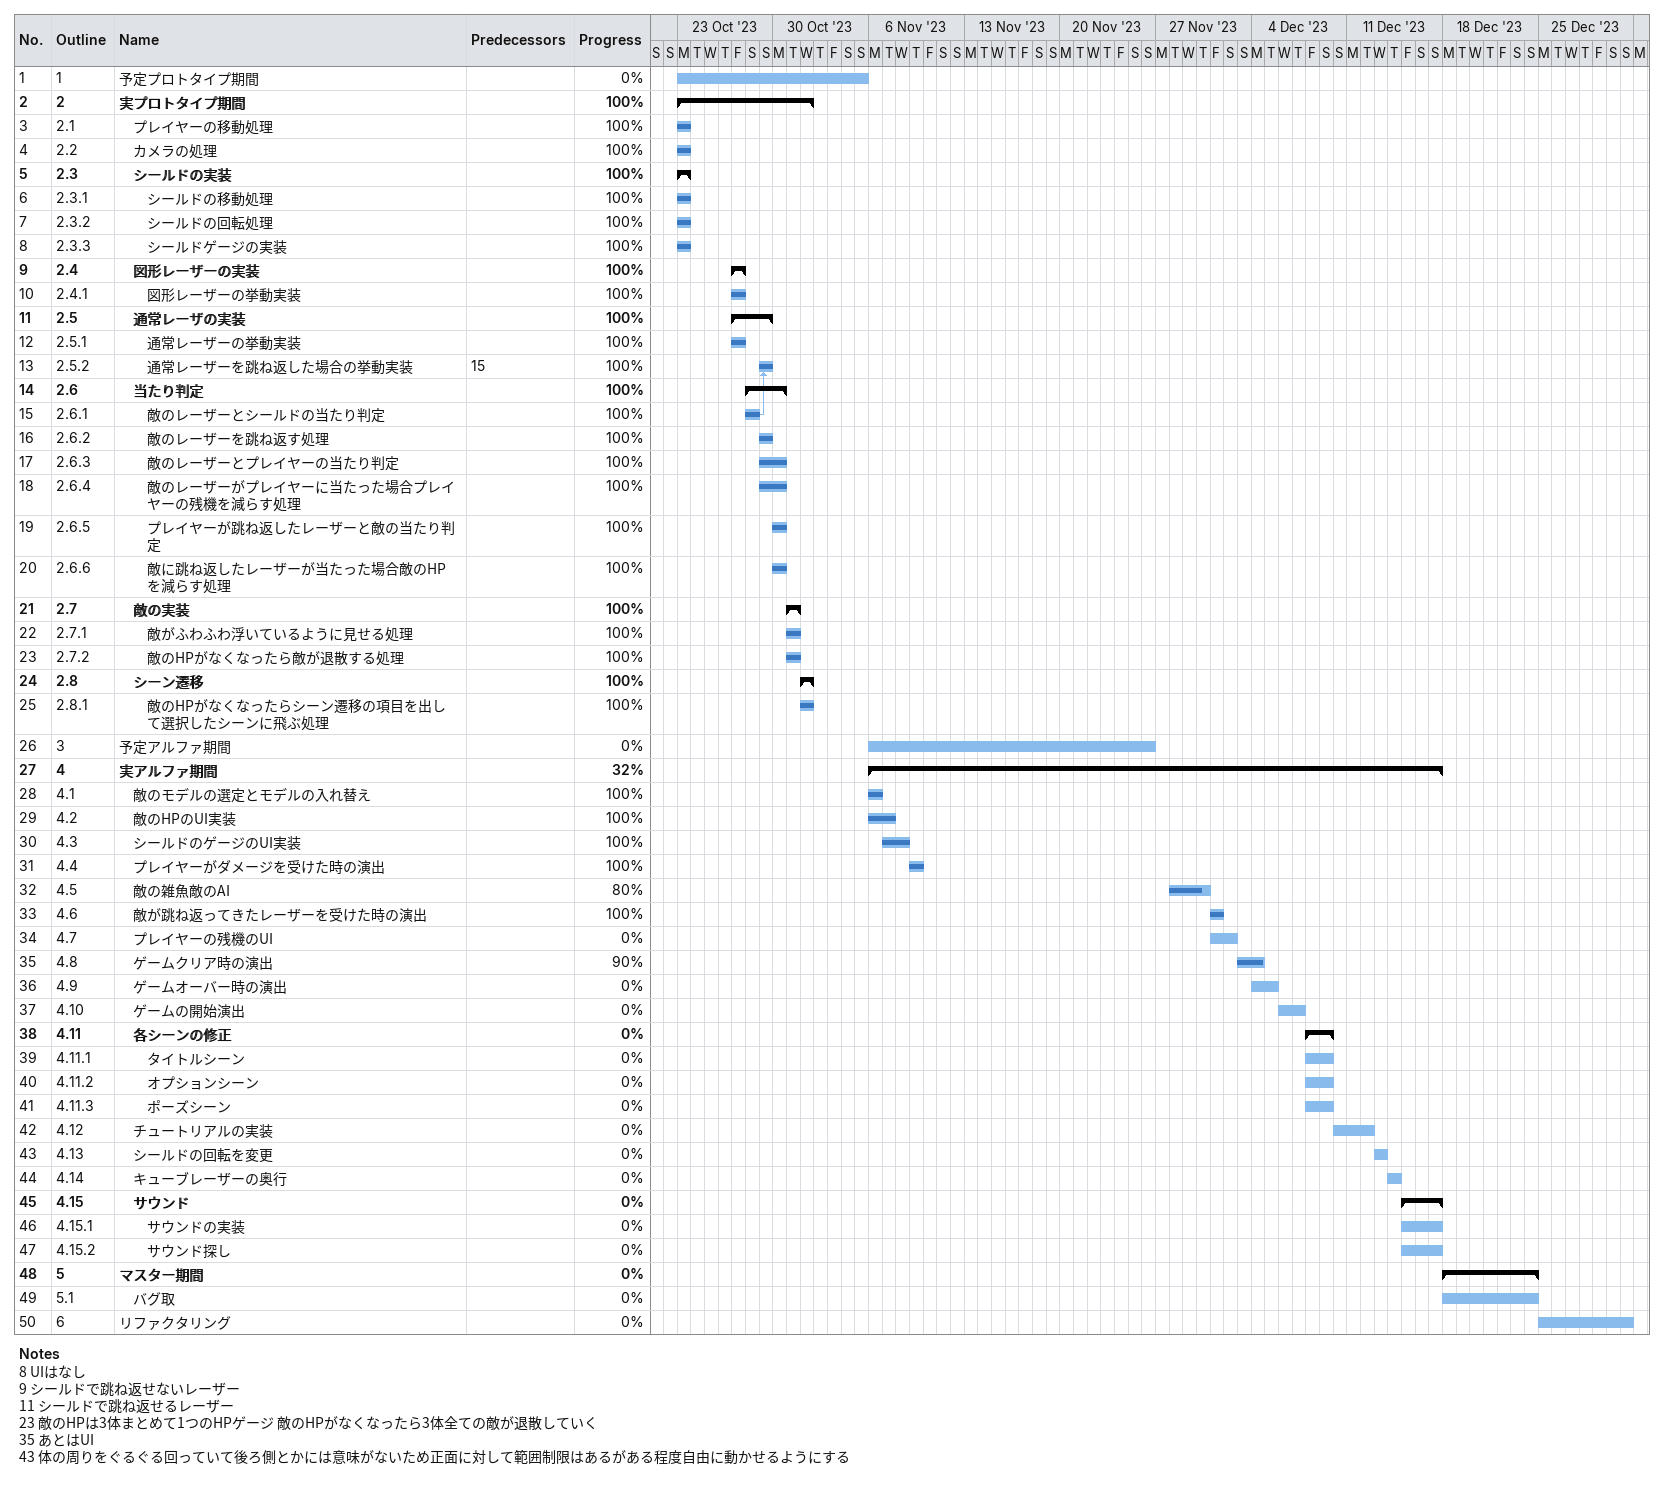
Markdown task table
| ID | WBS | Task | Start | Finish | Predecessors | % complete |
|---|---|---|---|---|---|---|
| 1 | 1 | 予定プロトタイプ期間 | 2023-10-23 | 2023-11-05 |  | 0 |
| 2 | 2 | **実プロトタイプ期間** | 2023-10-23 | 2023-11-01 |  | 100 |
| 3 | 2.1 | プレイヤーの移動処理 | 2023-10-23 | 2023-10-23 |  | 100 |
| 4 | 2.2 | カメラの処理 | 2023-10-23 | 2023-10-23 |  | 100 |
| 5 | 2.3 | **シールドの実装** | 2023-10-23 | 2023-10-23 |  | 100 |
| 6 | 2.3.1 | シールドの移動処理 | 2023-10-23 | 2023-10-23 |  | 100 |
| 7 | 2.3.2 | シールドの回転処理 | 2023-10-23 | 2023-10-23 |  | 100 |
| 8 | 2.3.3 | シールドゲージの実装 | 2023-10-23 | 2023-10-23 |  | 100 |
| 9 | 2.4 | **図形レーザーの実装** | 2023-10-27 | 2023-10-27 |  | 100 |
| 10 | 2.4.1 | 図形レーザーの挙動実装 | 2023-10-27 | 2023-10-27 |  | 100 |
| 11 | 2.5 | **通常レーザの実装** | 2023-10-27 | 2023-10-29 |  | 100 |
| 12 | 2.5.1 | 通常レーザーの挙動実装 | 2023-10-27 | 2023-10-27 |  | 100 |
| 13 | 2.5.2 | 通常レーザーを跳ね返した場合の挙動実装 | 2023-10-29 | 2023-10-29 | 15 | 100 |
| 14 | 2.6 | **当たり判定** | 2023-10-28 | 2023-10-30 |  | 100 |
| 15 | 2.6.1 | 敵のレーザーとシールドの当たり判定 | 2023-10-28 | 2023-10-28 |  | 100 |
| 16 | 2.6.2 | 敵のレーザーを跳ね返す処理 | 2023-10-29 | 2023-10-29 |  | 100 |
| 17 | 2.6.3 | 敵のレーザーとプレイヤーの当たり判定 | 2023-10-29 | 2023-10-30 |  | 100 |
| 18 | 2.6.4 | 敵のレーザーがプレイヤーに当たった場合プレイヤーの残機を減らす処理 | 2023-10-29 | 2023-10-30 |  | 100 |
| 19 | 2.6.5 | プレイヤーが跳ね返したレーザーと敵の当たり判定 | 2023-10-30 | 2023-10-30 |  | 100 |
| 20 | 2.6.6 | 敵に跳ね返したレーザーが当たった場合敵のHPを減らす処理 | 2023-10-30 | 2023-10-30 |  | 100 |
| 21 | 2.7 | **敵の実装** | 2023-10-31 | 2023-10-31 |  | 100 |
| 22 | 2.7.1 | 敵がふわふわ浮いているように見せる処理 | 2023-10-31 | 2023-10-31 |  | 100 |
| 23 | 2.7.2 | 敵のHPがなくなったら敵が退散する処理 | 2023-10-31 | 2023-10-31 |  | 100 |
| 24 | 2.8 | **シーン遷移** | 2023-11-01 | 2023-11-01 |  | 100 |
| 25 | 2.8.1 | 敵のHPがなくなったらシーン遷移の項目を出して選択したシーンに飛ぶ処理 | 2023-11-01 | 2023-11-01 |  | 100 |
| 26 | 3 | 予定アルファ期間 | 2023-11-06 | 2023-11-26 |  | 0 |
| 27 | 4 | **実アルファ期間** | 2023-11-06 | 2023-12-17 |  | 32 |
| 28 | 4.1 | 敵のモデルの選定とモデルの入れ替え | 2023-11-06 | 2023-11-06 |  | 100 |
| 29 | 4.2 | 敵のHPのUI実装 | 2023-11-06 | 2023-11-07 |  | 100 |
| 30 | 4.3 | シールドのゲージのUI実装 | 2023-11-07 | 2023-11-08 |  | 100 |
| 31 | 4.4 | プレイヤーがダメージを受けた時の演出 | 2023-11-09 | 2023-11-09 |  | 100 |
| 32 | 4.5 | 敵の雑魚敵のAI | 2023-11-28 | 2023-11-30 |  | 80 |
| 33 | 4.6 | 敵が跳ね返ってきたレーザーを受けた時の演出 | 2023-12-01 | 2023-12-01 |  | 100 |
| 34 | 4.7 | プレイヤーの残機のUI | 2023-12-01 | 2023-12-02 |  | 0 |
| 35 | 4.8 | ゲームクリア時の演出 | 2023-12-03 | 2023-12-04 |  | 90 |
| 36 | 4.9 | ゲームオーバー時の演出 | 2023-12-04 | 2023-12-05 |  | 0 |
| 37 | 4.10 | ゲームの開始演出 | 2023-12-06 | 2023-12-07 |  | 0 |
| 38 | 4.11 | **各シーンの修正** | 2023-12-08 | 2023-12-09 |  | 0 |
| 39 | 4.11.1 | タイトルシーン | 2023-12-08 | 2023-12-09 |  | 0 |
| 40 | 4.11.2 | オプションシーン | 2023-12-08 | 2023-12-09 |  | 0 |
| 41 | 4.11.3 | ポーズシーン | 2023-12-08 | 2023-12-09 |  | 0 |
| 42 | 4.12 | チュートリアルの実装 | 2023-12-10 | 2023-12-12 |  | 0 |
| 43 | 4.13 | シールドの回転を変更 | 2023-12-13 | 2023-12-13 |  | 0 |
| 44 | 4.14 | キューブレーザーの奥行 | 2023-12-14 | 2023-12-14 |  | 0 |
| 45 | 4.15 | **サウンド** | 2023-12-15 | 2023-12-17 |  | 0 |
| 46 | 4.15.1 | サウンドの実装 | 2023-12-15 | 2023-12-17 |  | 0 |
| 47 | 4.15.2 | サウンド探し | 2023-12-15 | 2023-12-17 |  | 0 |
| 48 | 5 | **マスター期間** | 2023-12-18 | 2023-12-24 |  | 0 |
| 49 | 5.1 | バグ取 | 2023-12-18 | 2023-12-24 |  | 0 |
| 50 | 6 | リファクタリング | 2023-12-25 | 2023-12-31 |  | 0 |

Notes
- 8: UIはなし
- 9: シールドで跳ね返せないレーザー
- 11: シールドで跳ね返せるレーザー
- 23: 敵のHPは3体まとめて1つのHPゲージ 敵のHPがなくなったら3体全ての敵が退散していく
- 35: あとはUI
- 43: 体の周りをぐるぐる回っていて後ろ側とかには意味がないため正面に対して範囲制限はあるがある程度自由に動かせるようにする
